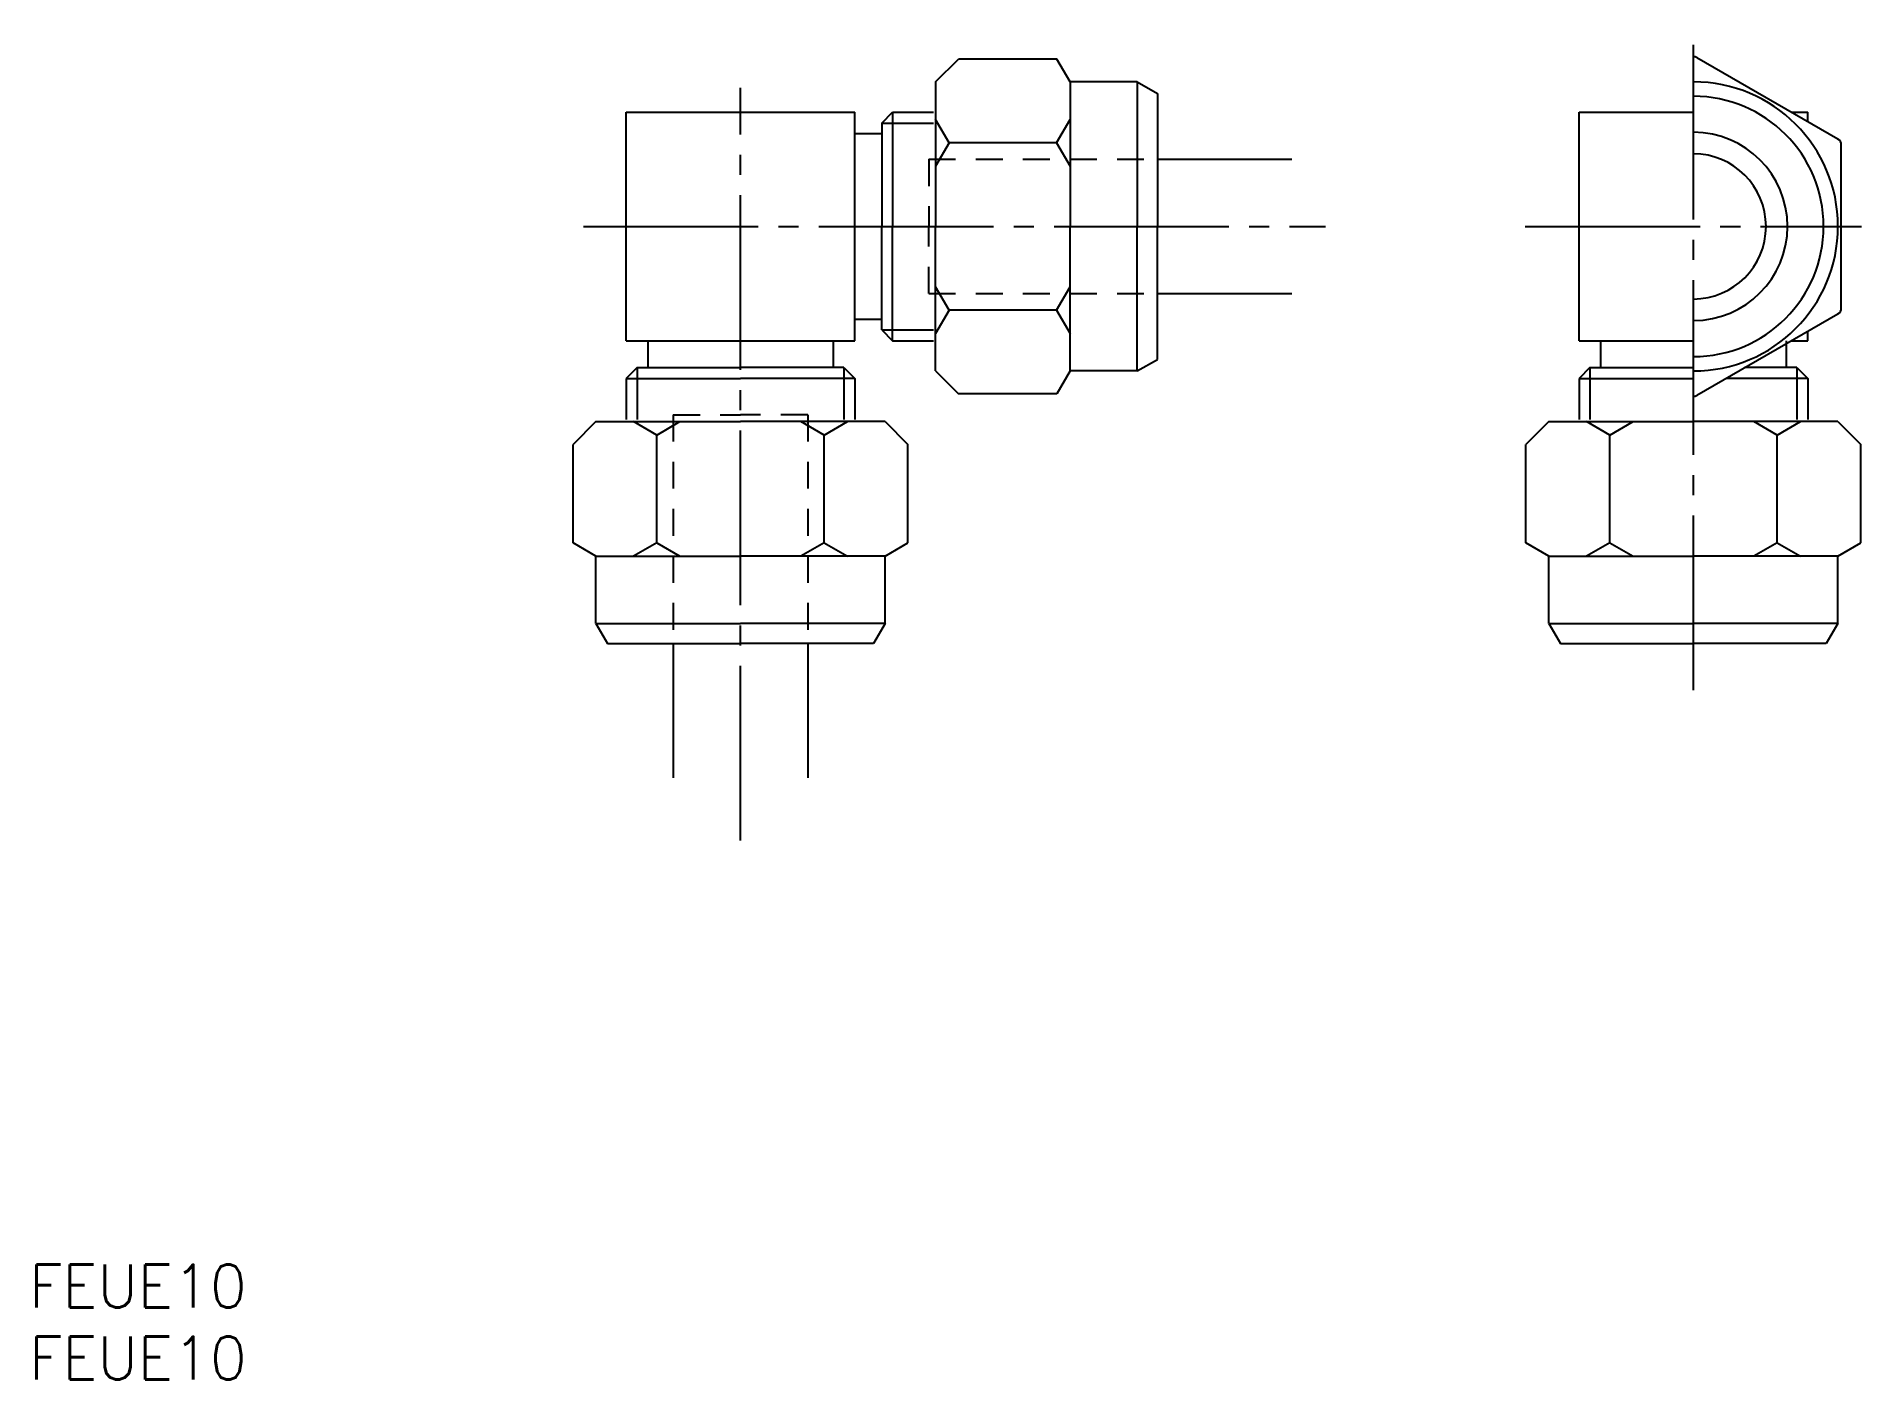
# Model space of a CAD drawing. Extents: x 25 to 161, y 98 to 198.
import ezdxf

# ---------------------------------------------------------------- set-up
doc = ezdxf.new("R2010")
doc.units = 0
doc.linetypes.add('CENTER', pattern=[17.5, 13, -1.5, 1.5, -1.5])
doc.linetypes.add('DASHED', pattern=[3.5, 2, -1.5])
doc.layers.get('0').update_dxf_attribs({"linetype": 'CONTINUOUS'})
doc.layers.add('CENTER', color=1, linetype='CENTER')
doc.styles.get("Standard").update_dxf_attribs({"font": 'txt.shx', "bigfont": '@extfont2.shx'})

msp = doc.modelspace()

# ---------------------------------------------------------------- linework, layer by layer
at = {"color": 7, "linetype": 'CONTINUOUS'}
for p, q in [((92.13, 194.3), (93.83, 196)), ((101.15, 196), (93.83, 196)), ((102.13, 194.3), (101.15, 196)), ((159.23, 190.04), (148.73, 196.1)), ((92.13, 194.3), (92.13, 183.55)), ((107.13, 194.3), (102.13, 194.3)), ((102.13, 194.3), (102.13, 183.55)), ((107.13, 194.3), (107.13, 183.55)), ((107.13, 194.3), (108.63, 193.43)), ((108.63, 193.43), (108.63, 183.55)), ((69.12, 192.05), (86.12, 192.05)), ((69.12, 175.05), (69.12, 192.05)), ((86.12, 175.05), (86.12, 192.05)), ((88.12, 191.23), (88.93, 192.05)), ((88.93, 192.05), (88.93, 183.55)), ((88.93, 192.05), (91.98, 192.05)), ((93.13, 189.77), (92.13, 191.5)), ((101.13, 189.77), (102.13, 191.5)), ((139.98, 175.05), (139.98, 192.05)), ((139.98, 192.05), (148.48, 192.05)), ((155.76, 192.05), (156.98, 192.05)), ((156.98, 191.34), (156.98, 192.05)), ((86.12, 190.45), (88.12, 190.45)), ((88.12, 191.23), (88.12, 183.55)), ((93.13, 189.77), (92.13, 188.04)), ((101.13, 189.77), (93.13, 189.77)), ((101.13, 189.77), (102.13, 188.04)), ((159.48, 177.48), (159.48, 189.61)), ((108.63, 188.55), (118.63, 188.55)), ((88.12, 175.86), (88.12, 183.55)), ((88.93, 175.05), (88.93, 183.55)), ((92.13, 172.8), (92.13, 183.55)), ((102.13, 172.8), (102.13, 183.55)), ((107.13, 172.8), (107.13, 183.55)), ((108.63, 173.66), (108.63, 183.55)), ((93.13, 177.32), (92.13, 179.05)), ((101.13, 177.32), (102.13, 179.05)), ((108.63, 178.55), (118.63, 178.55)), ((86.12, 176.65), (88.12, 176.65)), ((93.13, 177.32), (92.13, 175.59)), ((101.13, 177.32), (93.13, 177.32)), ((101.13, 177.32), (102.13, 175.59)), ((148.73, 170.99), (159.23, 177.05)), ((88.12, 175.86), (88.93, 175.05)), ((156.98, 175.05), (156.98, 175.75)), ((69.12, 175.05), (86.12, 175.05)), ((70.72, 175.05), (70.72, 173.05)), ((84.52, 175.05), (84.52, 173.05)), ((88.93, 175.05), (91.98, 175.05)), ((139.98, 175.05), (148.48, 175.05)), ((141.58, 175.05), (141.58, 173.05)), ((155.38, 175.05), (155.38, 173.05)), ((155.76, 175.05), (156.98, 175.05)), ((69.93, 173.05), (69.12, 172.23)), ((69.93, 173.05), (77.62, 173.05)), ((85.3, 173.05), (77.62, 173.05)), ((85.3, 173.05), (86.12, 172.23)), ((92.13, 172.8), (93.83, 171.1)), ((102.13, 172.8), (101.15, 171.1)), ((107.13, 172.8), (102.13, 172.8)), ((107.13, 172.8), (108.63, 173.66)), ((140.79, 173.05), (139.98, 172.23)), ((140.79, 173.05), (148.48, 173.05)), ((156.17, 173.05), (152.29, 173.05)), ((156.17, 173.05), (156.98, 172.23)), ((69.12, 172.23), (77.62, 172.23)), ((69.12, 172.23), (69.12, 169.18)), ((86.12, 172.23), (77.62, 172.23)), ((86.12, 172.23), (86.12, 169.18)), ((101.15, 171.1), (93.83, 171.1)), ((139.98, 172.23), (148.48, 172.23)), ((139.98, 172.23), (139.98, 169.18)), ((156.98, 172.23), (150.89, 172.23)), ((156.98, 172.23), (156.98, 169.18)), ((66.87, 169.03), (65.17, 167.33)), ((66.87, 169.03), (77.62, 169.03)), ((71.39, 168.03), (69.66, 169.03)), ((71.39, 168.03), (73.12, 169.03)), ((88.37, 169.03), (77.62, 169.03)), ((83.84, 168.03), (82.11, 169.03)), ((83.84, 168.03), (85.57, 169.03)), ((88.37, 169.03), (90.07, 167.33)), ((137.73, 169.03), (136.03, 167.33)), ((137.73, 169.03), (148.48, 169.03)), ((142.26, 168.03), (140.52, 169.03)), ((142.26, 168.03), (143.99, 169.03)), ((159.23, 169.03), (148.48, 169.03)), ((154.71, 168.03), (152.97, 169.03)), ((154.71, 168.03), (156.44, 169.03)), ((159.23, 169.03), (160.93, 167.33)), ((65.17, 160.01), (65.17, 167.33)), ((71.39, 160.03), (71.39, 168.03)), ((83.84, 160.03), (83.84, 168.03)), ((90.07, 160.01), (90.07, 167.33)), ((136.03, 160.01), (136.03, 167.33)), ((142.26, 160.03), (142.26, 168.03)), ((154.71, 160.03), (154.71, 168.03)), ((160.93, 160.01), (160.93, 167.33)), ((66.87, 159.03), (65.17, 160.01)), ((66.87, 159.03), (77.62, 159.03)), ((66.87, 154.03), (66.87, 159.03)), ((71.39, 160.03), (69.66, 159.03)), ((71.39, 160.03), (73.12, 159.03)), ((88.37, 159.03), (77.62, 159.03)), ((83.84, 160.03), (82.11, 159.03)), ((83.84, 160.03), (85.57, 159.03)), ((88.37, 159.03), (90.07, 160.01)), ((88.37, 154.03), (88.37, 159.03)), ((137.73, 159.03), (136.03, 160.01)), ((137.73, 159.03), (148.48, 159.03)), ((137.73, 154.03), (137.73, 159.03)), ((142.26, 160.03), (140.52, 159.03)), ((142.26, 160.03), (143.99, 159.03)), ((159.23, 159.03), (148.48, 159.03)), ((154.71, 160.03), (152.97, 159.03)), ((154.71, 160.03), (156.44, 159.03)), ((159.23, 159.03), (160.93, 160.01)), ((159.23, 154.03), (159.23, 159.03)), ((66.87, 154.03), (67.73, 152.53)), ((66.87, 154.03), (77.62, 154.03)), ((88.37, 154.03), (77.62, 154.03)), ((88.37, 154.03), (87.5, 152.53)), ((137.73, 154.03), (138.6, 152.53)), ((137.73, 154.03), (148.48, 154.03)), ((159.23, 154.03), (148.48, 154.03)), ((159.23, 154.03), (158.36, 152.53)), ((67.73, 152.53), (77.62, 152.53)), ((72.62, 152.53), (72.62, 142.53)), ((87.5, 152.53), (77.62, 152.53)), ((82.62, 152.53), (82.62, 142.53)), ((138.6, 152.53), (148.48, 152.53)), ((158.36, 152.53), (148.48, 152.53))]:
    msp.add_line(p, q, dxfattribs=at)
at = {"color": 3, "linetype": 'CONTINUOUS'}
for p, q in [((88.12, 191.23), (91.98, 191.23)), ((88.12, 175.86), (91.98, 175.86)), ((69.93, 173.05), (69.93, 169.18)), ((85.3, 173.05), (85.3, 169.18)), ((140.79, 173.05), (140.79, 169.18)), ((156.17, 173.05), (156.17, 169.18))]:
    msp.add_line(p, q, dxfattribs=at)
at = {"color": 3, "linetype": 'DASHED'}
for p, q in [((91.62, 188.55), (108.63, 188.55)), ((91.62, 188.55), (91.62, 183.55)), ((91.62, 178.55), (91.62, 183.55)), ((91.62, 178.55), (108.63, 178.55)), ((72.62, 169.55), (72.62, 152.53)), ((72.62, 169.55), (77.62, 169.55)), ((82.62, 169.55), (77.62, 169.55)), ((82.62, 169.55), (82.62, 152.53))]:
    msp.add_line(p, q, dxfattribs=at)
at = {"color": 7, "linetype": 'CONTINUOUS'}
for centre, radius, start, end in [((148.48, 195.67), 0.5, 60, 90), ((148.48, 183.55), 10.75, 270, 90), ((148.48, 183.55), 9.68, 270, 90), ((148.48, 183.55), 7, 270, 90), ((158.98, 189.61), 0.5, 0, 60), ((148.48, 183.55), 5.4, 270, 90), ((158.98, 177.48), 0.5, 300, 0), ((148.48, 171.42), 0.5, 270, 300)]:
    msp.add_arc(centre, radius, start, end, dxfattribs=at)
at = {"layer": 'CENTER', "color": 1, "linetype": 'CENTER'}
for p, q in [((148.48, 149.06), (148.48, 197.68)), ((77.62, 137.88), (77.62, 193.85)), ((65.94, 183.55), (121.12, 183.55)), ((135.98, 183.55), (160.98, 183.55))]:
    msp.add_line(p, q, dxfattribs=at)

# ---------------------------------------------------------------- texts
at = {"color": 7, "linetype": 'CONTINUOUS'}
for p in [(24.72, 103.14), (24.72, 97.79)]:
    msp.add_text('FEUE10', height=3.2, dxfattribs=at).set_placement(p)

doc.saveas('drawing.dxf')
